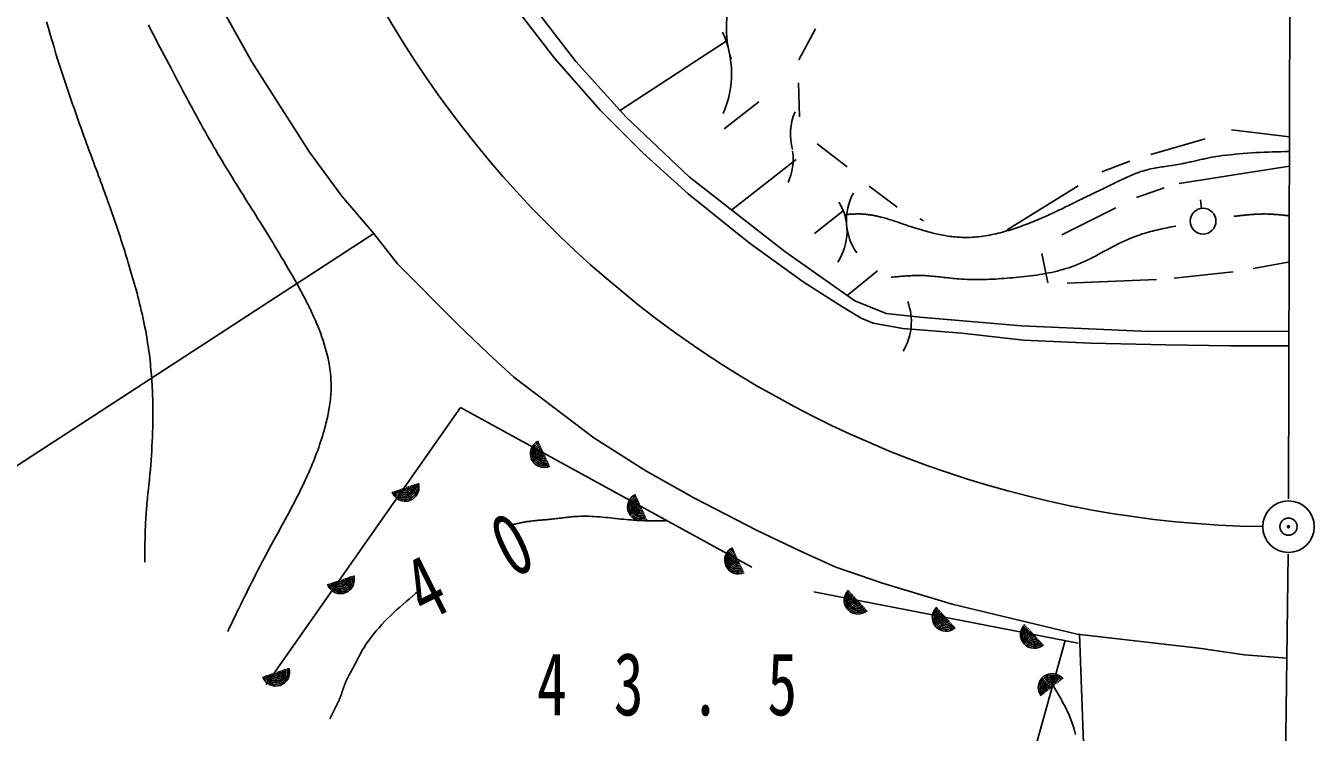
# Model space of a CAD drawing. Units: millimetres, scale not verified. Extents: x 40000 to 680000, y 20000 to 380000.
# Drawn here: x 518720 to 556220, y 259290 to 279856 of the extents above; entities that cross this region are included whole.
import ezdxf

# ---------------------------------------------------------------- set-up
doc = ezdxf.new("R2010")
doc.units = ezdxf.units.MM
doc.header["$LTSCALE"] = 1000
doc.header["$PDMODE"] = 32
doc.header["$PDSIZE"] = 500
doc.layers.add('M-BGD', color=7, linetype='Continuous', lineweight=25)
doc.layers.add('M-OTRS', color=6, linetype='Continuous')
doc.styles.add('ＭＳ ゴシック', font='')
doc.styles.get('ＭＳ ゴシック').set_extended_font_data('MS Gothic')

msp = doc.modelspace()

# ---------------------------------------------------------------- linework, layer by layer
at = {"layer": 'M-BGD'}
for p, q in [((555534, 293143), (555474, 266082)), ((524233, 280712), (525302, 278803)), ((532853, 280531), (534109, 278918)), ((533320, 280652), (534727, 278819)), ((541709, 279768), (541215, 278868)), ((539105, 279410), (536003, 277380)), ((525302, 278803), (526976, 276177)), ((534109, 278918), (535438, 277403)), ((534727, 278819), (536197, 277196)), ((541210, 278195), (541235, 277209)), ((540053, 277641), (539042, 276858)), ((535438, 277403), (536679, 276160)), ((536197, 277196), (538029, 275458)), ((553808, 276831), (555497, 276623)), ((541754, 276423), (542627, 275747)), ((551462, 276109), (553041, 276566)), ((526976, 276177), (527922, 274896)), ((536679, 276160), (538000, 274965)), ((541147, 275967), (539266, 274496)), ((550036, 275600), (550856, 275912)), ((555496, 275772), (552292, 275261)), ((538029, 275458), (540817, 273288)), ((527922, 274896), (528839, 273821)), ((538000, 274965), (539777, 273536)), ((543265, 275183), (544083, 274571)), ((547284, 273917), (549346, 275199)), ((551848, 275139), (551043, 274856)), ((550444, 274561), (548877, 273775)), ((552942, 274540), (552912, 274788)), ((542512, 274470), (541678, 273807)), ((544737, 274234), (544852, 274179)), ((528851, 273805), (511016, 262209)), ((528839, 273821), (529540, 272923)), ((539777, 273536), (541350, 272403)), ((540817, 273288), (542846, 271853)), ((548292, 273230), (548462, 272371)), ((529540, 272923), (531290, 271172)), ((543506, 272727), (542631, 272005)), ((552146, 272506), (553858, 272695)), ((554439, 272792), (555462, 272975)), ((541350, 272403), (542522, 271659)), ((549032, 272368), (551632, 272466)), ((542522, 271659), (543037, 271346)), ((543757, 271482), (542846, 271853)), ((531290, 271172), (532192, 270307)), ((543037, 271346), (543381, 271196)), ((543381, 271196), (544247, 271043)), ((544739, 271375), (543757, 271482)), ((547702, 271126), (544739, 271375)), ((551403, 270954), (547702, 271126)), ((544247, 271043), (545966, 270911)), ((545966, 270911), (547759, 270701)), ((555485, 270965), (551403, 270954)), ((547759, 270701), (549720, 270614)), ((549720, 270614), (551900, 270571)), ((551900, 270571), (553780, 270535)), ((553780, 270535), (555484, 270543)), ((532192, 270307), (532929, 269629)), ((532929, 269629), (535254, 267861)), ((525720, 260678), (531371, 268748)), ((531371, 268748), (539854, 264096)), ((535254, 267861), (536768, 266900)), ((536768, 266900), (538161, 266117)), ((538161, 266117), (540010, 265161)), ((540010, 265161), (541251, 264567)), ((541251, 264567), (542293, 264098)), ((555462, 264471), (555124, 238314)), ((542293, 264098), (543655, 263632)), ((543655, 263632), (545680, 263022)), ((549352, 261882), (541654, 263382)), ((545680, 263022), (549317, 262148)), ((549317, 262148), (552862, 261735)), ((549385, 262141), (550314, 237687)), ((546690, 253792), (548971, 261957)), ((552862, 261735), (554187, 261544)), ((554187, 261544), (555423, 261446))]:
    msp.add_line(p, q, dxfattribs=at)
for points in [[(519326, 279973), (519378, 279787), (519432, 279600), (519487, 279414), (519543, 279229), (519600, 279044), (519658, 278859), (519695, 278741), (519733, 278624), (519770, 278506), (519809, 278388), (519847, 278271), (519885, 278154), (519925, 278037), (519964, 277921), (520004, 277804), (520044, 277687), (520084, 277570), (520125, 277454), (520165, 277337), (520206, 277221), (520248, 277104), (520289, 276988), (520330, 276872), (520373, 276755), (520414, 276640), (520457, 276524), (520491, 276430), (520526, 276336), (520560, 276242), (520596, 276149), (520630, 276055), (520665, 275962), (520700, 275867), (520735, 275774), (520770, 275680), (520804, 275587), (520839, 275492), (520874, 275399), (520909, 275306), (520943, 275212), (520977, 275117), (521012, 275024), (521045, 274930), (521080, 274836), (521113, 274742), (521147, 274648), (521176, 274563), (521206, 274479), (521235, 274395), (521265, 274310), (521293, 274226), (521321, 274142), (521350, 274057), (521378, 273973), (521407, 273887), (521435, 273803), (521463, 273718), (521490, 273634), (521518, 273548), (521545, 273463), (521572, 273379), (521599, 273293), (521626, 273208), (521652, 273122), (521679, 273037), (521704, 272951), (521734, 272854), (521763, 272756), (521792, 272658), (521821, 272560), (521849, 272461), (521877, 272363), (521905, 272265), (521933, 272166), (521959, 272068), (521985, 271969), (522010, 271870), (522035, 271771), (522059, 271672), (522083, 271572), (522107, 271473), (522129, 271373), (522150, 271274), (522170, 271174), (522190, 271073), (522210, 270973), (522225, 270887), (522240, 270801), (522254, 270715), (522268, 270629), (522281, 270543), (522294, 270457), (522305, 270371), (522317, 270284), (522327, 270197), (522337, 270111), (522346, 270025), (522355, 269938), (522363, 269851), (522371, 269764), (522379, 269677), (522385, 269590), (522391, 269503), (522396, 269416), (522401, 269329), (522405, 269242), (522411, 269107), (522415, 268971), (522417, 268836), (522420, 268701), (522420, 268565), (522419, 268430), (522418, 268294), (522415, 268159), (522411, 268024), (522406, 267888), (522400, 267753), (522393, 267618), (522386, 267483), (522377, 267348), (522367, 267212), (522357, 267077), (522346, 266942), (522334, 266806), (522321, 266672), (522308, 266537), (522304, 266496), (522299, 266454), (522295, 266412), (522290, 266370), (522286, 266328), (522281, 266286), (522277, 266245), (522273, 266203), (522268, 266161), (522264, 266119), (522260, 266077), (522255, 266035), (522251, 265994), (522247, 265952), (522243, 265910), (522240, 265867), (522237, 265826), (522233, 265784), (522230, 265742), (522226, 265700), (522220, 265627), (522216, 265555), (522212, 265482), (522208, 265409), (522204, 265336), (522201, 265263), (522199, 265190), (522196, 265117), (522195, 265045), (522192, 264972), (522191, 264899), (522190, 264826), (522189, 264753), (522188, 264680), (522186, 264607), (522186, 264534), (522186, 264460), (522185, 264388), (522185, 264315), (522185, 264242)], [(522288, 279883), (522353, 279756), (522418, 279628), (522484, 279502), (522549, 279375), (522615, 279250), (522682, 279123), (522748, 278997), (522814, 278871), (522881, 278745), (522948, 278619), (523009, 278504), (523071, 278387), (523131, 278272), (523192, 278156), (523254, 278041), (523315, 277925), (523377, 277810), (523438, 277694), (523499, 277579), (523562, 277464), (523624, 277348), (523686, 277234), (523749, 277119), (523812, 277005), (523875, 276890), (523938, 276776), (524003, 276662), (524067, 276549), (524132, 276435), (524197, 276322), (524257, 276222), (524315, 276122), (524375, 276021), (524434, 275922), (524495, 275822), (524555, 275723), (524616, 275624), (524676, 275524), (524738, 275425), (524799, 275327), (524860, 275227), (524922, 275129), (524983, 275030), (525044, 274931), (525107, 274832), (525168, 274734), (525230, 274636), (525292, 274536), (525354, 274438), (525416, 274339), (525479, 274238), (525543, 274136), (525607, 274035), (525670, 273933), (525732, 273830), (525795, 273728), (525858, 273626), (525921, 273524), (525983, 273422), (526044, 273319), (526106, 273216), (526168, 273114), (526229, 273010), (526289, 272907), (526350, 272804), (526410, 272701), (526469, 272596), (526528, 272493), (526587, 272389), (526645, 272284), (526668, 272241), (526693, 272196), (526716, 272153), (526741, 272110), (526764, 272065), (526788, 272022), (526811, 271977), (526834, 271933), (526857, 271889), (526880, 271844), (526903, 271800), (526926, 271755), (526948, 271711), (526970, 271666), (526993, 271620), (527014, 271576), (527036, 271530), (527056, 271485), (527078, 271439), (527099, 271394), (527143, 271295), (527185, 271196), (527227, 271096), (527266, 270996), (527304, 270895), (527340, 270792), (527375, 270690), (527407, 270587), (527438, 270484), (527467, 270380), (527493, 270275), (527517, 270170), (527538, 270065), (527557, 269959), (527573, 269855), (527586, 269748), (527596, 269642), (527603, 269536), (527607, 269430), (527607, 269324), (527606, 269265), (527605, 269207), (527602, 269148), (527598, 269089), (527593, 269031), (527587, 268972), (527580, 268913), (527572, 268855), (527564, 268797), (527555, 268738), (527545, 268681), (527534, 268622), (527523, 268564), (527510, 268506), (527498, 268448), (527485, 268390), (527471, 268333), (527457, 268275), (527443, 268218), (527428, 268161), (527404, 268076), (527380, 267993), (527354, 267909), (527328, 267826), (527301, 267742), (527274, 267660), (527246, 267577), (527216, 267496), (527186, 267414), (527155, 267333), (527123, 267251), (527091, 267171), (527058, 267090), (527025, 267009), (526990, 266930), (526955, 266850), (526920, 266770), (526884, 266691), (526847, 266612), (526811, 266533), (526759, 266427), (526707, 266321), (526655, 266215), (526601, 266110), (526547, 266005), (526493, 265900), (526438, 265796), (526382, 265692), (526326, 265588), (526270, 265484), (526214, 265381), (526158, 265277), (526101, 265173), (526045, 265070), (525988, 264966), (525931, 264863), (525874, 264759), (525818, 264655), (525762, 264551), (525707, 264447), (525648, 264337), (525590, 264227), (525533, 264117), (525476, 264006), (525420, 263896), (525363, 263785), (525307, 263675), (525252, 263564), (525196, 263453), (525141, 263341), (525086, 263230), (525031, 263118), (524976, 263007), (524922, 262895), (524868, 262784), (524813, 262672), (524759, 262560), (524706, 262449), (524652, 262337), (524598, 262225)], [(542566, 274360), (542591, 274361), (542615, 274363), (542639, 274365), (542663, 274367), (542687, 274368), (542711, 274370), (542735, 274371), (542759, 274373), (542783, 274374), (542807, 274375), (542831, 274375), (542854, 274376), (542878, 274377), (542902, 274378), (542926, 274378), (542950, 274378), (542974, 274378), (542998, 274378), (543022, 274377), (543046, 274376), (543076, 274374), (543105, 274373), (543135, 274370), (543164, 274368), (543193, 274364), (543222, 274362), (543252, 274357), (543281, 274354), (543310, 274349), (543339, 274345), (543369, 274339), (543398, 274334), (543427, 274328), (543456, 274323), (543486, 274316), (543514, 274309), (543543, 274303), (543572, 274296), (543601, 274289), (543630, 274282), (543666, 274272), (543704, 274262), (543741, 274252), (543778, 274241), (543816, 274229), (543852, 274219), (543889, 274207), (543926, 274195), (543962, 274184), (543999, 274171), (544036, 274159), (544072, 274147), (544109, 274135), (544145, 274122), (544182, 274110), (544218, 274098), (544254, 274085), (544291, 274073), (544328, 274060), (544363, 274048), (544396, 274037), (544429, 274026), (544461, 274015), (544494, 274005), (544527, 273994), (544560, 273983), (544592, 273972), (544625, 273962), (544657, 273952), (544691, 273942), (544723, 273932), (544756, 273922), (544789, 273912), (544821, 273902), (544855, 273892), (544888, 273883), (544921, 273874), (544954, 273865), (544987, 273856), (545021, 273847), (545070, 273834), (545119, 273822), (545169, 273810), (545218, 273799), (545268, 273787), (545318, 273778), (545368, 273767), (545417, 273757), (545468, 273749), (545518, 273740), (545567, 273732), (545619, 273725), (545669, 273719), (545719, 273713), (545769, 273708), (545820, 273704), (545870, 273701), (545921, 273698), (545971, 273696), (546021, 273694), (546085, 273694), (546148, 273694), (546210, 273697), (546274, 273699), (546336, 273704), (546399, 273710), (546462, 273716), (546524, 273724), (546588, 273733), (546650, 273742), (546712, 273752), (546775, 273763), (546837, 273776), (546899, 273789), (546961, 273802), (547023, 273818), (547084, 273832), (547146, 273849), (547207, 273865), (547268, 273883), (547328, 273900), (547388, 273919), (547448, 273937), (547507, 273956), (547567, 273977), (547626, 273997), (547685, 274017), (547743, 274038), (547801, 274059), (547860, 274082), (547918, 274105), (547976, 274127), (548034, 274150), (548092, 274174), (548149, 274198), (548207, 274223), (548264, 274248), (548321, 274272), (548378, 274298), (548435, 274323), (548485, 274345), (548534, 274368), (548584, 274391), (548634, 274415), (548683, 274438), (548733, 274461), (548782, 274485), (548832, 274508), (548881, 274532), (548930, 274557), (548979, 274581), (549029, 274604), (549078, 274628), (549127, 274652), (549176, 274676), (549225, 274700), (549275, 274724), (549323, 274748), (549373, 274773), (549422, 274797), (549471, 274821), (549519, 274845), (549568, 274868), (549616, 274892), (549665, 274915), (549713, 274939), (549762, 274962), (549810, 274986), (549859, 275009), (549907, 275032), (549956, 275056), (550004, 275079), (550053, 275103), (550102, 275126), (550151, 275150), (550199, 275173), (550248, 275197), (550296, 275221), (550346, 275245), (550394, 275269), (550437, 275290), (550480, 275311), (550523, 275331), (550565, 275353), (550607, 275373), (550651, 275393), (550694, 275414), (550737, 275434), (550780, 275453), (550823, 275473), (550867, 275492), (550910, 275511), (550953, 275529), (550997, 275546), (551041, 275564), (551086, 275580), (551129, 275596), (551175, 275611), (551219, 275625), (551264, 275638), (551315, 275652), (551365, 275666), (551416, 275678), (551468, 275690), (551519, 275701), (551571, 275711), (551624, 275720), (551676, 275730), (551728, 275738), (551781, 275746), (551833, 275754), (551886, 275762), (551938, 275770), (551990, 275777), (552043, 275785), (552095, 275793), (552148, 275801), (552200, 275810), (552252, 275818), (552305, 275827), (552344, 275835), (552382, 275843), (552421, 275851), (552459, 275858), (552497, 275866), (552536, 275875), (552574, 275882), (552612, 275891), (552651, 275900), (552689, 275908), (552728, 275917), (552766, 275926), (552803, 275934), (552842, 275943), (552880, 275952), (552918, 275960), (552956, 275969), (552995, 275977), (553033, 275985), (553071, 275993), (553190, 276017), (553311, 276037), (553430, 276057), (553550, 276075), (553670, 276090), (553791, 276104), (553911, 276118), (554033, 276128), (554154, 276139), (554275, 276148), (554397, 276156), (554518, 276163), (554641, 276169), (554763, 276175), (554885, 276180), (555007, 276183), (555130, 276188), (555251, 276191), (555374, 276195), (555496, 276198)], [(553877, 274307), (553901, 274310), (553925, 274313), (553948, 274316), (553972, 274318), (553996, 274321), (554020, 274324), (554044, 274326), (554067, 274329), (554090, 274332), (554114, 274335), (554138, 274337), (554162, 274340), (554186, 274343), (554210, 274345), (554234, 274347), (554258, 274349), (554281, 274352), (554305, 274354), (554328, 274356), (554352, 274358), (554379, 274360), (554406, 274362), (554433, 274365), (554460, 274366), (554487, 274368), (554514, 274369), (554541, 274371), (554568, 274372), (554595, 274373), (554622, 274375), (554648, 274375), (554675, 274376), (554703, 274376), (554730, 274377), (554757, 274377), (554783, 274377), (554810, 274376), (554838, 274377), (554865, 274376), (554891, 274375), (554921, 274374), (554952, 274372), (554981, 274371), (555012, 274370), (555042, 274367), (555072, 274365), (555102, 274363), (555132, 274360), (555162, 274358), (555192, 274354), (555222, 274352), (555252, 274348), (555283, 274345), (555312, 274343), (555343, 274339), (555372, 274336), (555402, 274332), (555433, 274329), (555462, 274326), (555492, 274321)], [(543905, 272535), (543949, 272539), (543993, 272543), (544037, 272548), (544081, 272552), (544125, 272555), (544170, 272560), (544214, 272563), (544258, 272568), (544301, 272571), (544346, 272573), (544390, 272577), (544434, 272579), (544479, 272581), (544523, 272584), (544567, 272585), (544611, 272586), (544655, 272587), (544699, 272587), (544743, 272586), (544787, 272586), (544841, 272584), (544895, 272582), (544949, 272579), (545003, 272576), (545058, 272571), (545112, 272567), (545166, 272562), (545220, 272557), (545274, 272551), (545328, 272545), (545382, 272539), (545436, 272533), (545490, 272526), (545544, 272521), (545598, 272514), (545652, 272509), (545706, 272503), (545760, 272497), (545814, 272493), (545868, 272488), (545951, 272482), (546033, 272477), (546117, 272473), (546199, 272470), (546282, 272468), (546365, 272467), (546449, 272467), (546531, 272468), (546615, 272471), (546698, 272473), (546780, 272476), (546863, 272480), (546946, 272484), (547030, 272489), (547113, 272495), (547196, 272501), (547280, 272507), (547363, 272514), (547446, 272521), (547530, 272530), (547617, 272538), (547704, 272547), (547792, 272556), (547879, 272567), (547966, 272578), (548054, 272589), (548140, 272601), (548227, 272614), (548313, 272629), (548400, 272643), (548485, 272660), (548571, 272677), (548656, 272697), (548740, 272716), (548824, 272738), (548908, 272761), (548991, 272786), (549074, 272812), (549155, 272840), (549237, 272870), (549327, 272905), (549415, 272943), (549503, 272982), (549591, 273023), (549677, 273066), (549763, 273109), (549850, 273154), (549936, 273199), (550021, 273245), (550107, 273290), (550192, 273337), (550278, 273383), (550364, 273427), (550450, 273472), (550537, 273516), (550623, 273559), (550711, 273600), (550799, 273639), (550887, 273676), (550976, 273712), (551035, 273734), (551094, 273755), (551153, 273775), (551212, 273795), (551272, 273813), (551332, 273830), (551392, 273847), (551453, 273863), (551513, 273879), (551575, 273894), (551635, 273909), (551697, 273923), (551758, 273937), (551820, 273951), (551882, 273965), (551944, 273977), (552004, 273990), (552066, 274002), (552128, 274015), (552190, 274027)], [(532758, 265301), (532787, 265308), (532817, 265316), (532846, 265323), (532875, 265330), (532904, 265336), (532933, 265344), (532963, 265351), (532992, 265357), (533021, 265364), (533050, 265370), (533079, 265377), (533109, 265383), (533138, 265389), (533168, 265396), (533196, 265401), (533226, 265407), (533255, 265411), (533285, 265417), (533315, 265422), (533344, 265426), (533374, 265430), (533405, 265435), (533434, 265438), (533464, 265442), (533495, 265446), (533525, 265448), (533556, 265452), (533586, 265455), (533616, 265457), (533646, 265460), (533677, 265463), (533707, 265465), (533738, 265468), (533769, 265471), (533799, 265472), (533830, 265475), (533860, 265478), (533891, 265481), (533920, 265484), (533951, 265487), (533993, 265491), (534036, 265495), (534078, 265500), (534120, 265505), (534162, 265511), (534205, 265516), (534246, 265521), (534289, 265526), (534331, 265531), (534372, 265536), (534415, 265541), (534457, 265546), (534500, 265551), (534541, 265555), (534583, 265559), (534625, 265563), (534668, 265566), (534710, 265569), (534752, 265572), (534794, 265574), (534871, 265577), (534950, 265578), (535027, 265578), (535105, 265576), (535182, 265573), (535260, 265569), (535338, 265564), (535415, 265558), (535494, 265552), (535571, 265544), (535650, 265537), (535727, 265529), (535805, 265521), (535883, 265512), (535961, 265505), (536039, 265496), (536117, 265489), (536195, 265482), (536273, 265474), (536351, 265469), (536401, 265466), (536450, 265462), (536499, 265459), (536549, 265456), (536599, 265454), (536648, 265452), (536698, 265450), (536747, 265448), (536797, 265447), (536846, 265446), (536896, 265444), (536945, 265444), (536995, 265443), (537044, 265442), (537094, 265441), (537143, 265441), (537193, 265440), (537242, 265440), (537292, 265440), (537342, 265439)], [(527567, 259676), (527575, 259690), (527582, 259705), (527589, 259719), (527596, 259733), (527603, 259748), (527610, 259762), (527618, 259777), (527625, 259791), (527632, 259806), (527639, 259820), (527646, 259835), (527653, 259849), (527660, 259864), (527668, 259878), (527675, 259892), (527682, 259907), (527690, 259921), (527696, 259936), (527703, 259950), (527711, 259965), (527720, 259982), (527729, 259999), (527737, 260016), (527746, 260033), (527754, 260051), (527762, 260068), (527771, 260085), (527779, 260102), (527788, 260119), (527796, 260136), (527805, 260154), (527813, 260171), (527821, 260189), (527829, 260206), (527837, 260224), (527845, 260241), (527852, 260259), (527860, 260276), (527867, 260294), (527875, 260312), (527882, 260332), (527889, 260352), (527897, 260372), (527903, 260392), (527911, 260412), (527918, 260432), (527924, 260452), (527931, 260472), (527938, 260493), (527945, 260513), (527952, 260533), (527958, 260553), (527965, 260574), (527971, 260594), (527979, 260614), (527986, 260634), (527993, 260654), (528001, 260674), (528009, 260693), (528016, 260713), (528026, 260736), (528036, 260760), (528046, 260783), (528057, 260807), (528069, 260830), (528079, 260853), (528091, 260875), (528103, 260899), (528114, 260921), (528126, 260944), (528139, 260967), (528151, 260989), (528163, 261012), (528176, 261034), (528188, 261056), (528201, 261079), (528213, 261102), (528224, 261124), (528237, 261147), (528249, 261170), (528262, 261194), (528275, 261218), (528287, 261243), (528301, 261268), (528314, 261292), (528326, 261317), (528339, 261342), (528351, 261365), (528363, 261390), (528376, 261415), (528388, 261439), (528402, 261464), (528414, 261489), (528427, 261513), (528440, 261537), (528453, 261561), (528466, 261586), (528480, 261610), (528493, 261633), (528506, 261657), (528568, 261760), (528632, 261861), (528701, 261960), (528772, 262056), (528845, 262150), (528921, 262243), (529001, 262334), (529082, 262423), (529165, 262511), (529250, 262597), (529337, 262682), (529425, 262766), (529515, 262850), (529606, 262932), (529698, 263013), (529791, 263095), (529885, 263175), (529979, 263255), (530074, 263335), (530168, 263415)], [(549273, 259228), (549246, 259338), (549213, 259447), (549178, 259555), (549140, 259661), (549119, 259713), (549097, 259764), (549075, 259816), (549052, 259867), (549028, 259918), (549003, 259968), (548978, 260019), (548951, 260069), (548925, 260119), (548898, 260169), (548871, 260218), (548843, 260268), (548814, 260317), (548785, 260367), (548756, 260416), (548727, 260465), (548698, 260515), (548668, 260563), (548639, 260612), (548608, 260661)]]:
    msp.add_lwpolyline(points, dxfattribs=at)
for centre, radius in [((552984, 274169), 375), ((555470, 265275), 750), ((555470, 265275), 30)]:
    msp.add_circle(centre, radius, dxfattribs=at)
for centre, radius, start, end in [((555152, 295286), 30014, 194.231, 269.1346), ((542034, 279792), 2924, 156.5848, 198.0948), ((536338, 278465), 2924, 336.6043, 24.3219), ((542625, 276700), 1650, 156.7869, 195.69), ((539406, 275977), 1649, 335.4979, 7.908), ((544254, 274197), 1649, 151.3579, 215.2687), ((540972, 273877), 1650, 326.7374, 30.9335), ((542844, 271243), 1651, 328.7883, 20.681), ((533807, 267401), 400, 114.7823, 294.666), ((533807, 267401), 400, 114.7823, 294.666), ((533807, 267401), 350, 114.8252, 294.7298), ((533807, 267401), 300, 114.7713, 294.6598), ((533807, 267401), 250, 114.6958, 294.6957), ((533807, 267401), 200, 114.9821, 294.5822), ((533807, 267401), 150, 114.9266, 294.6165), ((533807, 267401), 100, 115.1475, 294.3505), ((533807, 267401), 50, 115.1475, 294.4777), ((529764, 266415), 401, 198.4539, 18.4647), ((529764, 266415), 401, 198.4539, 18.4647), ((529764, 266415), 351, 198.542, 18.4327), ((529764, 266415), 300, 198.3901, 18.5322), ((529764, 266415), 250, 198.5008, 18.5008), ((529764, 266415), 200, 198.4539, 18.6672), ((529764, 266415), 151, 198.3762, 18.4042), ((529764, 266415), 101, 198.6444, 18.262), ((529764, 266415), 50, 197.8394, 18.6904), ((536634, 265850), 400, 114.7823, 294.666), ((536634, 265850), 400, 114.7823, 294.666), ((536634, 265850), 350, 114.7298, 294.6925), ((536634, 265850), 299, 114.6598, 294.7713), ((536634, 265850), 249, 114.8822, 294.6957), ((536634, 265850), 199, 114.8154, 294.7494), ((536634, 265850), 150, 114.9266, 294.6165), ((536634, 265850), 100, 114.8154, 294.6844), ((536634, 265850), 49, 114.4778, 294.2267), ((539462, 264299), 400, 114.7823, 294.666), ((539462, 264299), 400, 114.7823, 294.666), ((539462, 264299), 350, 114.7298, 294.5969), ((539462, 264299), 300, 114.7713, 294.7713), ((539462, 264299), 249, 114.8822, 294.6957), ((539462, 264299), 200, 114.9821, 294.5822), ((539462, 264299), 150, 114.9266, 294.6165), ((539462, 264299), 100, 114.8154, 294.3505), ((539462, 264299), 50, 115.1475, 294.2267), ((527880, 263725), 401, 198.4539, 18.4647), ((527880, 263725), 401, 198.4539, 18.4647), ((527880, 263725), 351, 198.542, 18.5546), ((527880, 263725), 300, 198.3901, 18.5322), ((527880, 263725), 251, 198.3307, 18.5008), ((527880, 263725), 200, 198.4539, 18.4755), ((527880, 263725), 151, 198.3762, 18.4042), ((527880, 263725), 101, 198.6444, 18.6904), ((527880, 263725), 50, 197.8394, 18.6904), ((542937, 263132), 400, 132.528, 312.4839), ((542937, 263132), 400, 132.528, 312.4839), ((542937, 263132), 350, 132.4508, 312.4508), ((542937, 263132), 300, 132.588, 312.3476), ((542937, 263132), 250, 132.492, 312.492), ((542937, 263132), 201, 132.4361, 312.3476), ((542937, 263132), 150, 132.588, 312.4705), ((542937, 263132), 100, 132.3476, 312.3476), ((542937, 263132), 50, 133.0659, 312.7194), ((545504, 262632), 400, 132.528, 312.3476), ((545504, 262632), 400, 132.528, 312.3476), ((545504, 262632), 350, 132.4508, 312.4508), ((545504, 262632), 300, 132.588, 312.3476), ((545504, 262632), 250, 132.492, 312.492), ((545504, 262632), 200, 132.6205, 312.3476), ((545504, 262632), 150, 132.588, 312.2257), ((545504, 262632), 100, 132.3476, 312.3476), ((545504, 262632), 50, 133.0659, 311.62), ((548070, 262133), 400, 132.528, 312.3476), ((548070, 262133), 400, 132.528, 312.3476), ((548070, 262133), 350, 132.6066, 312.4508), ((548070, 262133), 299, 132.5294, 312.3476), ((548070, 262133), 250, 132.492, 312.2743), ((548070, 262133), 200, 132.6205, 312.3476), ((548070, 262133), 150, 132.588, 312.2257), ((548070, 262133), 100, 132.8943, 312.3476), ((548070, 262133), 50, 133.0659, 311.62), ((525995, 261034), 400, 198.5604, 18.3582), ((525995, 261034), 400, 198.5604, 18.3582), ((525995, 261034), 351, 198.542, 18.4327), ((525995, 261034), 300, 198.5322, 18.3901), ((525995, 261034), 250, 198.5008, 18.5008), ((525995, 261034), 200, 198.6672, 18.262), ((525995, 261034), 150, 198.6596, 18.1205), ((525995, 261034), 101, 198.6444, 18.262), ((525995, 261034), 50, 199.4481, 17.8394), ((548590, 260596), 400, 37.7671, 217.9541), ((548590, 260596), 400, 37.7671, 217.9541), ((548590, 260596), 350, 37.8883, 217.9509), ((548590, 260596), 300, 37.8736, 217.9466), ((548590, 260596), 249, 37.7648, 217.8529), ((548590, 260596), 199, 37.7117, 218.0865), ((548590, 260596), 150, 37.6234, 218.1228), ((548590, 260596), 100, 37.4473, 218.1948), ((548590, 260596), 50, 37.9772, 218.4086)]:
    msp.add_arc(centre, radius, start, end, dxfattribs=at)
at = {"layer": 'M-OTRS'}
msp.add_point((555470, 265275), dxfattribs=at)

# ---------------------------------------------------------------- texts
at = {"layer": 'M-BGD', "insert": (530382, 262469), "char_height": 1833, "attachment_point": 7, "rotation": 26.6, "style": 'ＭＳ ゴシック'}
msp.add_mtext('\\T3.22;\\W0.7;40', dxfattribs=at)
at = {"layer": 'M-BGD', "insert": (533597, 259752), "char_height": 1833, "attachment_point": 7, "style": 'ＭＳ ゴシック'}
msp.add_mtext('\\T2.56;\\W0.7;43.5', dxfattribs=at)

doc.saveas('drawing.dxf')
